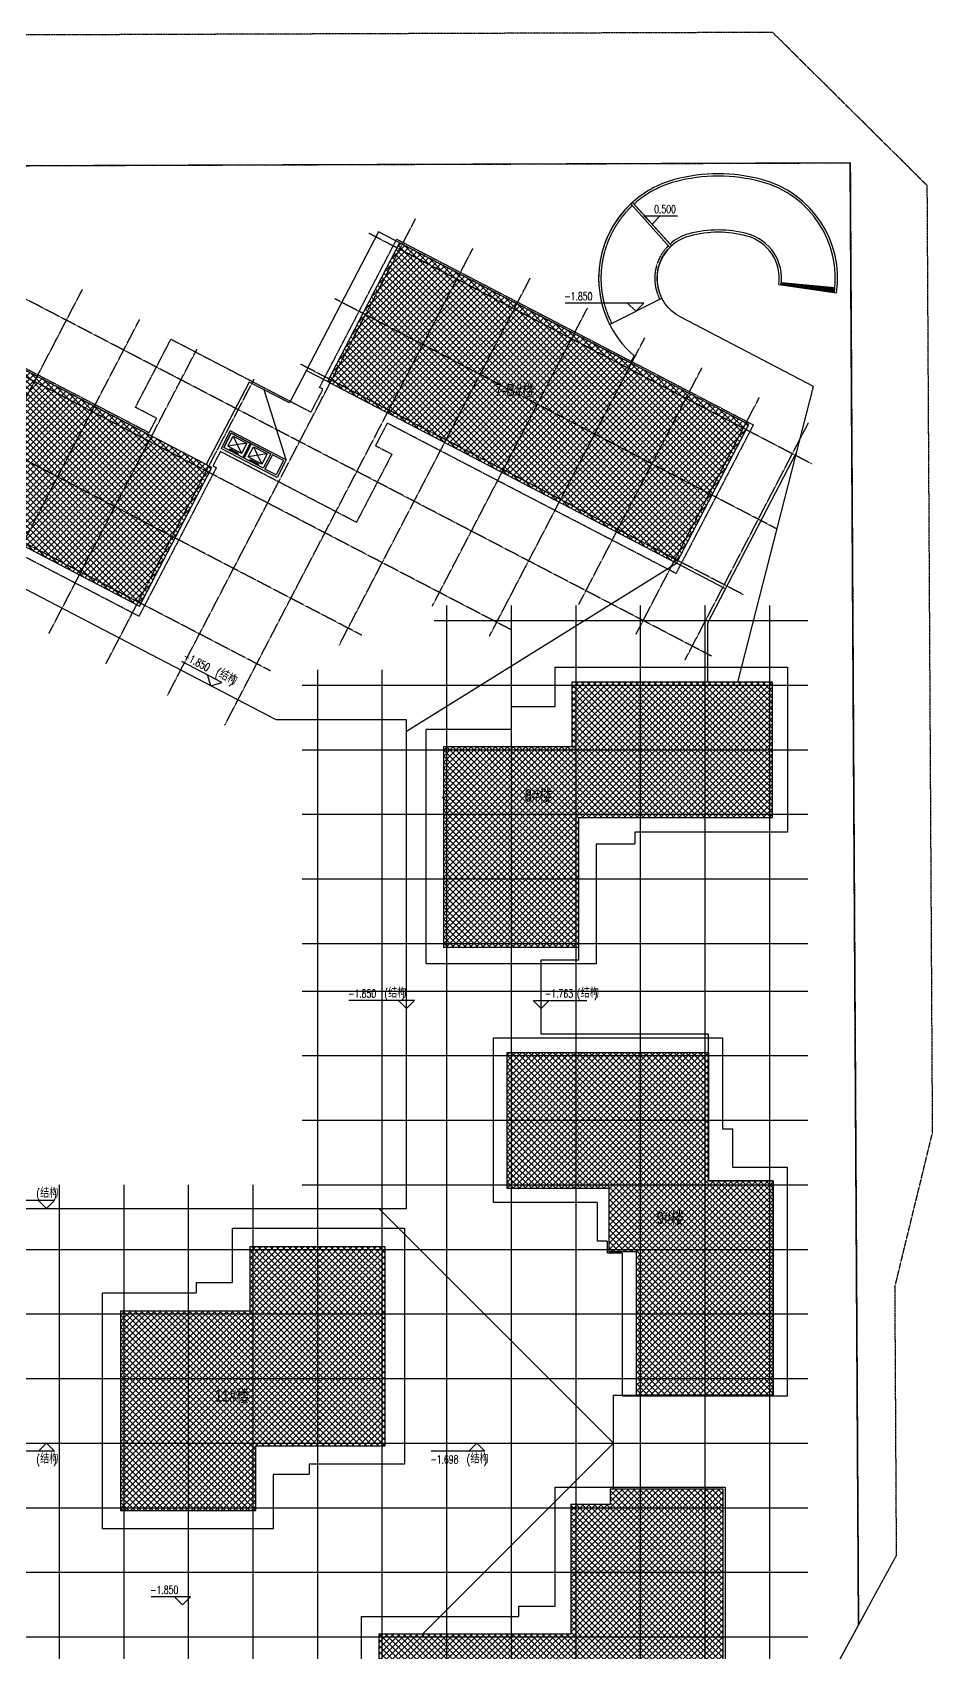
# Model space of a CAD drawing. Extents: x -314896780 to 410892, y -604568922 to 1555970.
# Drawn here: x 293774 to 410892, y 27972 to 238728 of the extents above; entities that cross this region are included whole.
import ezdxf

# ---------------------------------------------------------------- set-up
doc = ezdxf.new("R2010")
doc.units = 0
doc.header["$LTSCALE"] = 10
doc.header["$MEASUREMENT"] = 0
for name, pattern in [('DOTE', [2.42, 2, -0.2, 0.02, -0.2]), ('X-104 B0平面$0$ACAD_ISO04W100', [30, 24, -3, 0, -3]), ('X-104 B0平面$0$DASH', [0.35, 0.25, -0.1]), ('X-104 B0平面$0$DOTE', [2.42, 2, -0.2, 0.02, -0.2])]:
    doc.linetypes.add(name, pattern=pattern)
for name, color, linetype in [('0 @ 1', 7, 'Continuous'), ('A_AXIS-轴线', 36, 'DOTE'), ('X-104 B0平面$0$01-标注_标高', 200, 'Continuous'), ('X-104 B0平面$0$05-填充_天正', 26, 'Continuous'), ('X-104 B0平面$0$A-E_楼梯', 171, 'Continuous'), ('X-104 B0平面$0$A-O_分水线', 127, 'Continuous'), ('X-104 B0平面$0$A-TECH_结构', 21, 'Continuous'), ('X-104 B0平面$0$A_AXIS-轴线', 36, 'X-104 B0平面$0$DOTE'), ('X-104 B0平面$0$A_STR-砼墙', 51, 'Continuous'), ('X-104 B0平面$0$M-用地 红线', 20, 'X-104 B0平面$0$ACAD_ISO04W100'), ('看线', 241, 'Continuous')]:
    doc.layers.add(name, color=color, linetype=linetype)
doc.styles.add('X-104 B0平面$0$_TCH_DIM', font='SIMPLEX', dxfattribs={"bigfont": 'GBCBIG'})
doc.styles.add('X-104 B0平面$0$Arial', font='arial.ttf', dxfattribs={"width": 0.75, "height": 2.5})
pattern_1 = [(45, (0, 0), (-392.8862, 392.8862), []), (135, (0, 0), (-392.8862, -392.8862), [])]

# ---------------------------------------------------------------- blocks, each defined once
blk = doc.blocks.new('104 轴线')
for p, q in [((854, 135981), (-109845, 193607)), ((-69898, 130873), (-37622, 192876)), ((13876, 160994), (-43691, 190962)), ((-62447, 126995), (-30171, 188997)), ((-25299, 139449), (-114000, 185624)), ((-140150, 69987), (-80979, 183654)), ((-47571, 137379), (-22720, 185118)), ((9443, 152479), (-48124, 182447)), ((-92783, 142787), (-73528, 179775)), ((-35448, 142477), (-15269, 181239)), ((-44634, 138691), (-118433, 177109)), ((-27997, 138598), (-7818, 177361)), ((-85332, 138908), (-66077, 175896)), ((5010, 143964), (-52557, 173931)), ((-16390, 142703), (-367, 173482)), ((-77881, 135029), (-58626, 172018)), ((-8939, 138824), (7084, 169603)), ((-56517, 134054), (-122866, 168593)), ((-2553, 135500), (13470, 166279)), ((-33600, 142600), (-33600, -14400)), ((-25200, 142600), (-25200, -14400)), ((-16800, 142600), (-16800, -14400)), ((-8400, 142600), (-8400, -14400)), ((0, 142600), (0, -14400)), ((8400, 142578), (8400, -14422)), ((-35206, 140600), (13400, 140600)), ((-50400, 134200), (-50400, -14400)), ((-42000, 134200), (-42000, -14400)), ((-52400, 132200), (13400, 132200)), ((-52400, 123800), (13400, 123800)), ((-52400, 115400), (13400, 115400)), ((-52400, 107000), (13400, 107000)), ((-52400, 98600), (13400, 98600)), ((-52400, 92400), (13400, 92400)), ((-52400, 84000), (13400, 84000)), ((-52400, 75600), (13400, 75600)), ((-84000, 67200), (-84000, -2001)), ((-75600, 67200), (-75600, -2001)), ((-67200, 67200), (-67200, -2001)), ((-58800, 67200), (-58800, -2001)), ((-52400, 67200), (13400, 67200)), ((-139073, 58800), (13400, 58800)), ((-139073, 50400), (13400, 50400)), ((-139073, 42000), (13400, 42000)), ((-139073, 33600), (13400, 33600)), ((-139073, 25200), (13400, 25200)), ((-139073, 16800), (13400, 16800)), ((-139073, 8400), (13400, 8400))]:
    blk.add_line(p, q)
at = {"layer": 'Defpoints'}
blk.add_lwpolyline([(13135, -2670), (19996, 9914), (18926, 200140), (-165691, 199501, 0.0648429), (-234306, 190322, 0.0648942), (-298282, 163874), (-300993, 152958), (-177498, -41043), (-162540, -55229), (-143745, -84755), (-123037, -89354), (13135, -2670)], format="xyb", close=True, dxfattribs=at)
blk = doc.blocks.new('X-104 B0平面')
at = {"layer": 'X-104 B0平面$0$05-填充_天正'}
h = blk.add_hatch(dxfattribs=at)
h.set_pattern_fill('ANSI37', color=256, scale=350)
h.set_pattern_definition(pattern_1)
h.paths.add_polyline_path([(122555, 176599), (167970, 152958), (177367, 171008), (131952, 194650)])
h.paths.add_polyline_path([(201817, 200219), (247232, 176577), (237836, 158527), (192421, 182168)])
h.paths.add_polyline_path([(262286, 187737), (307701, 164096), (317098, 182146), (271683, 205788)])
edge = h.paths.add_edge_path()
edge.add_line((332152, 193306), (377567, 169665))
edge.add_line((377567, 169665), (386963, 187715))
edge.add_line((386963, 187715), (341548, 211357))
edge.add_line((341548, 211357), (332152, 193306))
h = blk.add_hatch(dxfattribs=at)
h.set_pattern_fill('ANSI37', color=256, scale=350)
h.set_pattern_definition(pattern_1)
h.paths.add_polyline_path([(347256, 145773), (347256, 119723), (364856, 119723), (364856, 136623), (390056, 136623), (390056, 154223), (363956, 154223), (363956, 145773)])
h = blk.add_hatch(dxfattribs=at)
h.set_pattern_fill('ANSI37', color=256, scale=350)
h.set_pattern_definition(pattern_1)
h.paths.add_polyline_path([(355556, 106023), (381756, 106023), (381756, 89323), (390156, 89323), (390156, 61473), (372356, 61473), (372356, 80123), (368806, 80123), (368806, 88323), (355556, 88323)])
h = blk.add_hatch(dxfattribs=at)
h.set_pattern_fill('ANSI37', color=256, scale=350)
h.set_pattern_definition(pattern_1)
edge = h.paths.add_edge_path()
edge.add_line((305256, 72423), (305256, 46473))
edge.add_line((305256, 46473), (322856, 46473))
edge.add_line((322856, 46473), (322856, 54873))
edge.add_line((322856, 54873), (339656, 54873))
edge.add_line((339656, 54873), (339656, 80773))
edge.add_line((339656, 80773), (322056, 80773))
edge.add_line((322056, 80773), (322056, 72373))
edge.add_line((322056, 72373), (305256, 72373))
h = blk.add_hatch(dxfattribs=at)
h.set_pattern_fill('ANSI37', color=256, scale=350)
h.set_pattern_definition(pattern_1)
h.paths.add_polyline_path([(338856, 30373), (338856, 12823), (366406, 12823), (366406, 19473), (383656, 19473), (383656, 49223), (368956, 49223), (368956, 47223), (363806, 47223), (363806, 30373)])
at = {"layer": 'X-104 B0平面$0$A-E_楼梯'}
h = blk.add_hatch(dxfattribs=at)
h.set_pattern_fill('ANSI31', color=256, scale=100, angle=37.49864)
h.set_pattern_definition([(82.498642, (990361.54, -275187), (-157.39138, 20.724763), [])])
edge = h.paths.add_edge_path()
edge.add_arc((385244, 206736), 6000, -8.21022, -5.19885)
edge.add_line((391219, 206193), (398190, 205559))
edge.add_line((398190, 205559), (398110, 204879))
edge.add_line((398110, 204879), (391182, 205880))
edge = h.paths.add_edge_path()
edge.add_arc((385244, 206736), 5700, -7.06974, -5.19885)
edge.add_line((390920, 206220), (390916, 206220))
edge.add_line((390916, 206220), (390901, 206035))
at = {"layer": 'X-104 B0平面$0$01-标注_标高'}
for p, q in [((374387, 213797), (373337, 214847)), ((373337, 214847), (377712, 214847)), ((374387, 213797), (375437, 214847)), ((373311, 203509), (363087, 203509)), ((372261, 202459), (371211, 203509)), ((372261, 202459), (373311, 203509)), ((318403, 154184), (313224, 156880)), ((316987, 153737), (316541, 155154)), ((316987, 153737), (318403, 154184)), ((343506, 112804), (334955, 112804)), ((342456, 111754), (341406, 112804)), ((342456, 111754), (343506, 112804)), ((359956, 111754), (358906, 112804)), ((358906, 112804), (365891, 112804)), ((359956, 111754), (361006, 112804)), ((296660, 86773), (289675, 86773)), ((295610, 85723), (294560, 86773)), ((295610, 85723), (296660, 86773)), ((295610, 55223), (294560, 54173)), ((295610, 55223), (296660, 54173)), ((351592, 55223), (350542, 54173)), ((351592, 55223), (352642, 54173)), ((296660, 54173), (289675, 54173)), ((352642, 54173), (345657, 54173)), ((314344, 35237), (309208, 35237)), ((313294, 34187), (312244, 35237)), ((313294, 34187), (314344, 35237))]:
    blk.add_line(p, q, dxfattribs=at)
at = {"layer": 'X-104 B0平面$0$A-E_楼梯'}
for p, q in [((319892, 186215), (320974, 183961)), ((321666, 185292), (319200, 184885)), ((324327, 183907), (321861, 183500)), ((322553, 184830), (323635, 182576))]:
    blk.add_line(p, q, dxfattribs=at)
for points in [[(319630, 186578), (322114, 185285), (321144, 183422), (318660, 184715), (319630, 186578)], [(319892, 186215), (321666, 185292), (320974, 183961), (319200, 184885), (319892, 186215)], [(319416, 184434), (319485, 184567), (320550, 184013), (320515, 183947), (320480, 183880), (319416, 184434)], [(322291, 185192), (324775, 183899), (323805, 182037), (321321, 183330), (322291, 185192)], [(322553, 184830), (324327, 183907), (323635, 182576), (321861, 183500), (322553, 184830)], [(322077, 183049), (322146, 183182), (323211, 182628), (323176, 182561), (323142, 182495), (322077, 183049)]]:
    blk.add_lwpolyline(points, dxfattribs=at)
at = {"layer": 'X-104 B0平面$0$A-O_分水线'}
for p, q in [((332152, 193306), (329402, 194737)), ((342456, 147814), (377567, 169665)), ((383953, 166340), (377567, 169665)), ((289206, 55223), (305256, 55223)), ((339656, 55223), (369356, 55223))]:
    blk.add_line(p, q, dxfattribs=at)
for points in [[(326797, 183128), (326797, 183128), (323927, 192233)], [(347256, 139354), (347066, 139164)], [(369357, 55223), (338856, 85723)], [(369357, 55223), (344507, 30373)]]:
    blk.add_lwpolyline(points, dxfattribs=at)
at = {"layer": 'X-104 B0平面$0$A-TECH_结构'}
for p, q in [((371624, 216417), (376712, 210766)), ((372045, 216398), (376729, 211195)), ((390869, 205925), (398407, 204836)), ((391219, 206193), (398190, 205559)), ((368868, 200748), (375654, 204170))]:
    blk.add_line(p, q, dxfattribs=at)
at = {"layer": 'X-104 B0平面$0$A-TECH_结构', "color": 8, "linetype": 'X-104 B0平面$0$DASH', "ltscale": 5}
for points in [[(341176, 211832), (387566, 187682), (377500, 168345), (339935, 187901), (338411, 184974), (340540, 183866), (335922, 174996), (318227, 184208), (317257, 182345), (317700, 182114), (307634, 162778), (261244, 186928), (271310, 206265), (308963, 186663), (309933, 188526), (307184, 189957), (311801, 198827), (330029, 189338), (331576, 192309), (331132, 192540), (341176, 211832)], [(341176, 211832), (387566, 187682), (377500, 168345), (339935, 187901), (338411, 184974), (340540, 183866), (335922, 174996), (318227, 184208), (317257, 182345), (317700, 182114), (307634, 162778), (261244, 186928), (271310, 206265), (308963, 186663), (309933, 188526), (307184, 189957), (311801, 198827), (330029, 189338), (331576, 192309), (331132, 192540), (341176, 211832)], [(353756, 107923), (383556, 107923), (383556, 96123), (384856, 96123), (384856, 91123), (391956, 91123), (391956, 61323), (370556, 61323), (370556, 79923), (368606, 79923), (368606, 81493), (367306, 81493), (367306, 86523), (353756, 86523), (353756, 107923)]]:
    blk.add_lwpolyline(points, dxfattribs=at)
at = {"layer": 'X-104 B0平面$0$A-TECH_结构'}
for points in [[(332152, 193306), (377567, 169665), (386963, 187715), (341548, 211357), (332152, 193306)], [(332152, 193306), (377567, 169665), (386963, 187715), (341548, 211357), (332152, 193306)], [(262286, 187737), (307701, 164096), (317098, 182146), (271683, 205788), (262286, 187737)], [(262286, 187737), (307701, 164096), (317098, 182146), (271683, 205788), (262286, 187737)], [(347256, 145773), (347256, 119723), (364856, 119723), (364856, 136623), (390056, 136623), (390056, 154223), (363956, 154223), (363956, 145773), (347256, 145773)], [(355556, 106023), (381756, 106023), (381756, 89323), (390156, 89323), (390156, 61473), (372356, 61473), (372356, 80123), (368806, 80123), (368806, 88323), (355556, 88323), (355556, 106023)], [(305256, 72423), (305256, 46473), (322856, 46473), (322856, 54873), (339656, 54873), (339656, 80773), (322056, 80773), (322056, 72373), (305256, 72373)], [(338856, 30373), (338856, 12823), (366406, 12823), (366406, 19473), (383656, 19473), (383656, 49223), (368956, 49223), (368956, 47223), (363806, 47223), (363806, 30373), (338856, 30373)]]:
    blk.add_lwpolyline(points, dxfattribs=at)
at = {"layer": 'X-104 B0平面$0$A-TECH_结构', "color": 8, "linetype": 'X-104 B0平面$0$DASH', "ltscale": 5}
for points in [[(367106, 133123), (367106, 117573), (345006, 117573), (345006, 148073), (356106, 148073), (356106, 151023), (361806, 151023), (361806, 156173), (392006, 156173), (392006, 134673), (372156, 134673), (372156, 133123)], [(325106, 51123), (325106, 44073), (302906, 44073), (302906, 74773), (315126, 74773), (315126, 76123), (319806, 76123), (319806, 83173), (342206, 83173), (342206, 52473), (329786, 52473), (329786, 51123)], [(361806, 34023), (361806, 49473), (383906, 49473), (383906, 18973), (372806, 18973), (372806, 16023), (367106, 16023), (367106, 10573), (336606, 10573), (336606, 32673), (357056, 32673), (357056, 34023)]]:
    blk.add_lwpolyline(points, close=True, dxfattribs=at)
at = {"layer": 'X-104 B0平面$0$A-TECH_结构'}
for centre, radius, start, end in [((380744, 206737), 13300, 104.99896, 133.29146), ((380744, 206737), 13000, 104.99896, 131.99896), ((382994, 198339), 21993, 74.99896, 104.99896), ((382994, 198339), 21693, 74.99896, 104.99896), ((385244, 206736), 13000, 351.78662, 74.99896), ((385244, 206736), 13300, 351.78656, 74.99896), ((380743, 206736), 13300, 133.28798, 206.78942), ((382994, 198339), 14693, 74.99896, 104.99896), ((380743, 206736), 5700, 135.01105, 206.75813), ((380744, 206737), 5700, 104.99896, 135.01592), ((380744, 206737), 6000, 104.99896, 131.99896), ((382994, 198339), 14393, 74.99896, 104.99896), ((385244, 206736), 5700, 351.79009, 74.99896), ((385244, 206736), 6000, 351.78978, 74.99896)]:
    blk.add_arc(centre, radius, start, end, dxfattribs=at)
at = {"layer": 'X-104 B0平面$0$A-TECH_结构', "linetype": 'X-104 B0平面$0$DASH'}
for radius, start, end in [(13000, 133.28798, 206.78942), (6000, 135.01105, 206.75813)]:
    blk.add_arc((380743, 206736), radius, start, end, dxfattribs=at)
at = {"layer": 'X-104 B0平面$0$A_STR-砼墙'}
for p, q in [((319524, 186915), (318323, 184609)), ((319630, 186578), (318660, 184715)), ((324934, 184098), (319524, 186915)), ((324775, 183899), (319630, 186578)), ((323734, 181792), (318323, 184609)), ((323805, 182037), (318660, 184715)), ((324775, 183899), (323805, 182037)), ((324996, 183784), (324027, 181921)), ((326797, 183128), (324934, 184098)), ((326460, 183022), (324996, 183784)), ((325597, 180822), (323734, 181792)), ((325490, 181159), (324027, 181921)), ((326460, 183022), (325490, 181159)), ((326797, 183128), (325597, 180822))]:
    blk.add_line(p, q, dxfattribs=at)
blk.add_lwpolyline([(385569, 154223), (395385, 192688), (378119, 201676, -0.5238147), (376929, 210972), (371844, 216620, 0.4517394), (372060, 196662), (371574, 195727), (338798, 212788), (327209, 190524), (321975, 193248), (316388, 182516), (304280, 188819), (304280, 188819), (268933, 207219)], format="xyb", dxfattribs=at)
blk.add_lwpolyline([(383656, 19473), (383656, 49223), (369356, 49223), (369356, 61473), (390156, 61473), (390156, 89323), (381756, 89323), (381756, 108423), (359956, 108423), (359956, 118073), (364856, 118073), (364856, 136623), (373256, 136623), (373256, 136623), (390056, 136623), (390056, 154223), (381656, 154223), (381656, 161928), (393188, 184080)], dxfattribs=at)
blk.add_lwpolyline([(240808, 115942), (252356, 109931), (252356, 109931), (252356, 85723), (342456, 85723), (342456, 149323), (325468, 149323), (272530, 176880)], close=True, dxfattribs=at)
at = {"layer": 'X-104 B0平面$0$M-用地 红线', "ltscale": 0.05}
blk.add_lwpolyline([(401252, 31537), (406201, 40615), (406004, 75614), (410892, 95642), (410198, 218797), (390086, 238728), (215507, 238124, 0.0374861), (172964, 234781, 0.0374849), (131398, 225125), (114193, 213768), (100383, 207916), (86907, 201333), (82974, 185497, -0.0648942), (146950, 211945, -0.0648429), (215565, 221124), (400182, 221763), (401252, 31537)], format="xyb", close=True, dxfattribs=at)
at = {"layer": 'X-104 B0平面$0$A_AXIS-轴线'}
blk.add_blockref('104 轴线', (381256, 21623), dxfattribs=at)
at = {"layer": '0 @ 1', "style": 'X-104 B0平面$0$Arial', "width": 0.75}
for s, p in [('7-B#楼', (353927, 191425)), ('8#楼', (357819, 138681)), ('9#楼', (374999, 83730)), ('11#楼', (317511, 60611))]:
    blk.add_text(s, height=1600, rotation=359.36082, dxfattribs=at).set_placement(p)
at = {"layer": 'X-104 B0平面$0$01-标注_标高', "color": 7, "style": 'X-104 B0平面$0$_TCH_DIM', "width": 0.705882}
for s, p in [('0.500', (374667, 215214)), ('-1.850', (362982, 203877)), ('-1.850', (309103, 35605))]:
    blk.add_text(s, height=1041.2, dxfattribs=at).set_placement(p)
for s, height, rotation, p in [('-1.850', 1041.2, 332.49999, (313300, 157255)), ('(', 1041, 332.49999, (317488, 155075)), (')', 1041, 332.49999, (319449, 154054)), ('-1.850', 1041.2, 359.99998, (334850, 113171)), ('(', 1041, 359.99998, (339572, 113171)), (')', 1041, 359.99998, (341782, 113171)), ('-1.763', 1041.2, 359.99998, (360463, 113171)), ('(', 1041, 359.99998, (364628, 113171)), (')', 1041, 359.99998, (366838, 113171)), ('(', 1041, 359.99998, (294292, 87140)), (')', 1041, 359.99998, (296502, 87140)), ('(', 1041, 359.99998, (294292, 52580)), (')', 1041, 359.99998, (296502, 52580)), ('-1.698', 1041.2, 359.99998, (345552, 52580)), ('(', 1041, 359.99998, (350274, 52580)), (')', 1041, 359.99998, (352484, 52580))]:
    blk.add_text(s, height=height, rotation=rotation, dxfattribs=at).set_placement(p)
at = {"layer": 'X-104 B0平面$0$01-标注_标高', "color": 7, "style": 'X-104 B0平面$0$_TCH_DIM'}
for rotation, p in [(332.49999, (317923, 154848)), (359.99998, (340062, 113171)), (359.99998, (365118, 113171)), (359.99998, (294782, 87140)), (359.99998, (294782, 52580)), (359.99998, (350764, 52580))]:
    blk.add_text('结构', height=1181.6, rotation=rotation, dxfattribs=at).set_placement(p)

msp = doc.modelspace()

# ---------------------------------------------------------------- block references
at = {"layer": 'A_AXIS-轴线'}
msp.add_blockref('104 轴线', (381256, 21623), dxfattribs=at)
at = {"layer": '看线'}
msp.add_blockref('X-104 B0平面', (0, 0), dxfattribs=at)

doc.saveas('drawing.dxf')
